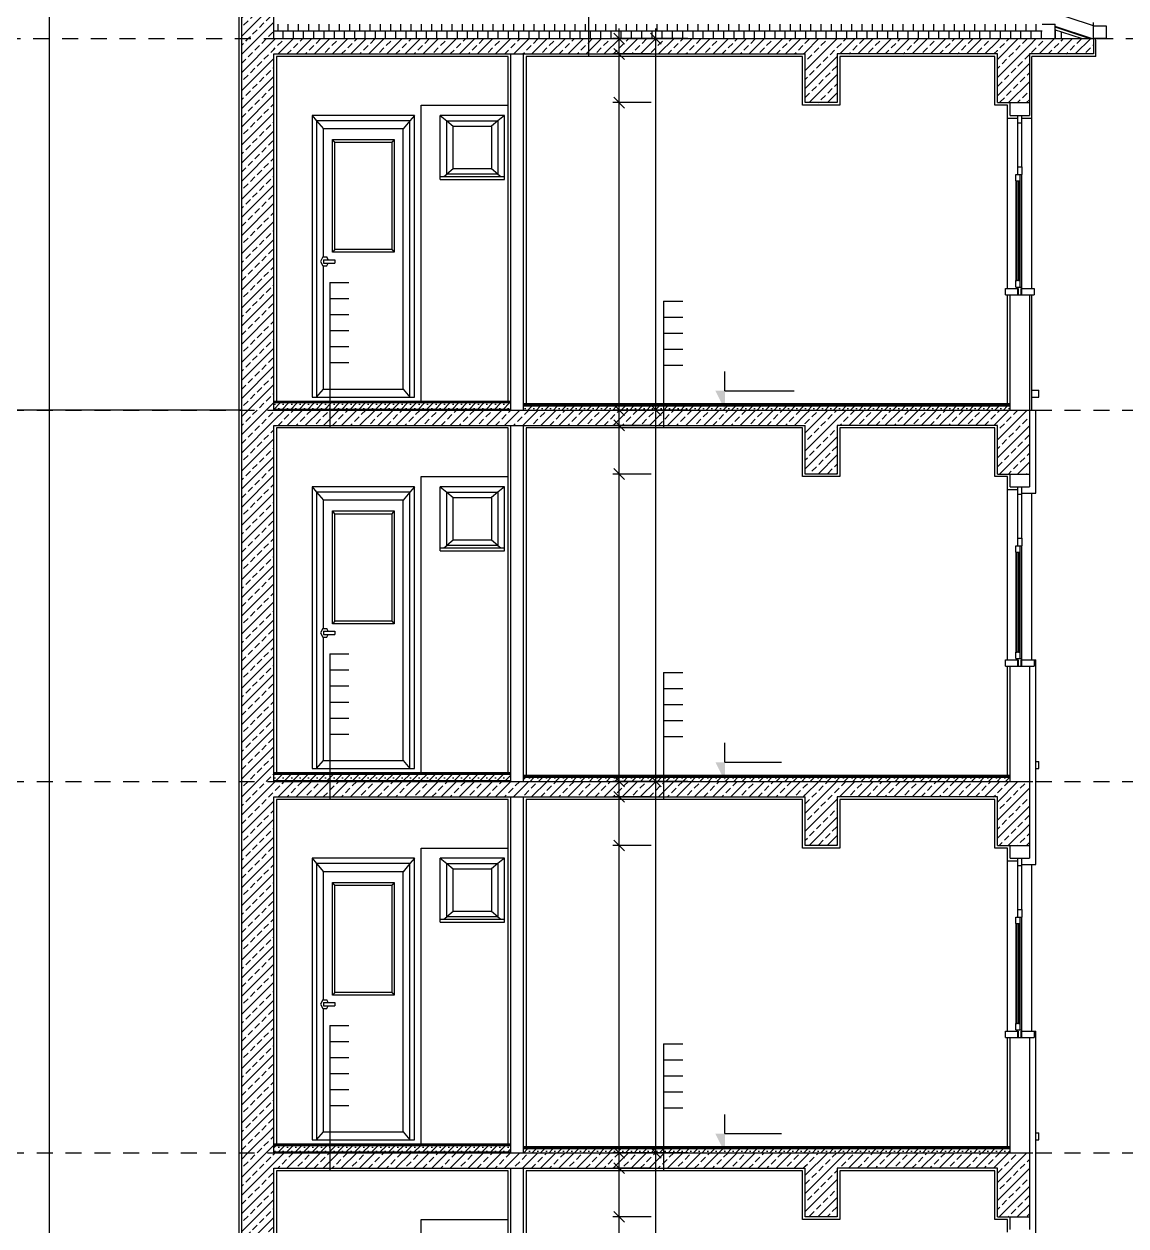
# Model space of a CAD drawing. Header units: metres. Extents: x -220 to 294, y -29 to 18.
# Drawn here: x 2.62 to 11.22, y 3.23 to 12.61 of the extents above; entities that cross this region are included whole.
import ezdxf

# ---------------------------------------------------------------- set-up
doc = ezdxf.new("R2010")
doc.units = ezdxf.units.M
doc.header["$MEASUREMENT"] = 0
doc.linetypes.add('DASHED4', pattern=[0.1875, 0.125, -0.0625])
for name, color, linetype in [('Cizgi', 7, 'Continuous'), ('Kesit_Kot', 7, 'Continuous'), ('Olculendirme', 7, 'Continuous'), ('Rota', 7, 'Continuous'), ('Standart', 7, 'Continuous'), ('Tarama', 7, 'Continuous')]:
    doc.layers.add(name, color=color, linetype=linetype)

msp = doc.modelspace()

# ---------------------------------------------------------------- hatches: boundary and pattern name
at = {"layer": 'Kesit_Kot', "linetype": 'Continuous', "lineweight": -3}
for points in [[(8.0894, 9.6), (8.0144, 9.75), (8.0894, 9.75)], [(8.0894, 6.7), (8.0144, 6.85), (8.0894, 6.85)], [(8.0894, 3.8), (8.0144, 3.95), (8.0894, 3.95)]]:
    msp.add_hatch(color=216, dxfattribs=at).paths.add_polyline_path(points)
at = {"layer": 'Tarama', "linetype": 'Continuous', "lineweight": -3}
h = msp.add_hatch(dxfattribs=at)
h.set_pattern_fill('ANSI33', color=58, scale=0.4, style=0)
h.paths.add_polyline_path([(4.567, 12.5), (4.317, 12.5), (4.317, 14.25), (4.567, 14.25)])
h = msp.add_hatch(dxfattribs=at)
h.set_pattern_fill('AR-B88', color=58, scale=0.01, style=0)
h.paths.add_polyline_path([(4.567, 12.6137), (4.567, 12.5), (10.5664, 12.5), (10.5664, 12.6137)])
h = msp.add_hatch(dxfattribs=at)
h.set_pattern_fill('ANSI33', color=58, scale=0.4, style=0)
h.paths.add_polyline_path([(4.567, 9.6), (4.317, 9.6), (4.317, 12.5), (4.567, 12.5)])
h = msp.add_hatch(dxfattribs=at)
h.set_pattern_fill('ANSI33', color=58, scale=0.4, style=0)
h.paths.add_polyline_path([(8.7158, 12.38), (4.567, 12.38), (4.567, 12.5), (8.7158, 12.5)])
h = msp.add_hatch(dxfattribs=at)
h.set_pattern_fill('ANSI33', color=58, scale=0.4, style=0)
h.paths.add_polyline_path([(8.9658, 12), (8.7158, 12), (8.7158, 12.5), (8.9658, 12.5)])
h = msp.add_hatch(dxfattribs=at)
h.set_pattern_fill('ANSI33', color=58, scale=0.4, style=0)
h.paths.add_polyline_path([(10.2158, 12.38), (8.9658, 12.38), (8.9658, 12.5), (10.2158, 12.5)])
h = msp.add_hatch(dxfattribs=at)
h.set_pattern_fill('ANSI33', color=58, scale=0.4, style=0)
h.paths.add_polyline_path([(10.4658, 12), (10.2158, 12), (10.2158, 12.5), (10.4658, 12.5)])
h = msp.add_hatch(dxfattribs=at)
h.set_pattern_fill('ANSI33', color=58, scale=0.4, style=0)
h.paths.add_polyline_path([(10.9658, 12.38), (10.4658, 12.38), (10.4658, 12.5), (10.9658, 12.5)])
h = msp.add_hatch(dxfattribs=at)
h.set_pattern_fill('NET', color=163, style=0)
h.paths.add_polyline_path([(6.417, 9.66), (4.567, 9.66), (4.567, 9.67), (6.417, 9.67)])
h = msp.add_hatch(dxfattribs=at)
h.set_pattern_fill('ANSI33', color=58, scale=0.4, style=0)
h.paths.add_polyline_path([(4.567, 6.7), (4.317, 6.7), (4.317, 9.6), (4.567, 9.6)])
h = msp.add_hatch(dxfattribs=at)
h.set_pattern_fill('DOTS', color=58, scale=0.8, style=0)
h.paths.add_polyline_path([(6.417, 9.655), (4.567, 9.655), (4.567, 9.66), (6.417, 9.66)])
h = msp.add_hatch(dxfattribs=at)
h.set_pattern_fill('SACNCR', color=58, scale=0.5, style=0)
h.paths.add_polyline_path([(6.417, 9.605), (4.567, 9.605), (4.567, 9.655), (6.417, 9.655)])
h = msp.add_hatch(dxfattribs=at)
h.set_pattern_fill('DOTS', color=38, scale=0.8, style=0)
h.paths.add_polyline_path([(6.417, 9.6), (4.567, 9.6), (4.567, 9.605), (6.417, 9.605)])
h = msp.add_hatch(dxfattribs=at)
h.set_pattern_fill('ANSI33', color=58, scale=0.4, style=0)
h.paths.add_polyline_path([(8.7158, 9.48), (4.567, 9.48), (4.567, 9.6), (8.7158, 9.6)])
h = msp.add_hatch(dxfattribs=at)
h.set_pattern_fill('ANSI31', color=58, scale=0.5, style=0)
h.paths.add_polyline_path([(10.3158, 9.64), (6.517, 9.64), (6.517, 9.65), (10.3158, 9.65)])
h = msp.add_hatch(dxfattribs=at)
h.set_pattern_fill('TRIANG', color=58, scale=0.2, style=0)
h.paths.add_polyline_path([(10.3158, 9.63), (6.517, 9.63), (6.517, 9.64), (10.3158, 9.64)])
h = msp.add_hatch(dxfattribs=at)
h.set_pattern_fill('SACNCR', color=58, scale=0.5, style=0)
h.paths.add_polyline_path([(10.3158, 9.6), (6.517, 9.6), (6.517, 9.63), (10.3158, 9.63)])
h = msp.add_hatch(dxfattribs=at)
h.set_pattern_fill('ANSI33', color=58, scale=0.4, style=0)
h.paths.add_polyline_path([(8.9658, 9.1), (8.7158, 9.1), (8.7158, 9.6), (8.9658, 9.6)])
h = msp.add_hatch(dxfattribs=at)
h.set_pattern_fill('ANSI33', color=58, scale=0.4, style=0)
h.paths.add_polyline_path([(10.2158, 9.48), (8.9658, 9.48), (8.9658, 9.6), (10.2158, 9.6)])
h = msp.add_hatch(dxfattribs=at)
h.set_pattern_fill('ANSI33', color=58, scale=0.4, style=0)
h.paths.add_polyline_path([(10.4658, 9.1), (10.2158, 9.1), (10.2158, 9.6), (10.4658, 9.6)])
h = msp.add_hatch(dxfattribs=at)
h.set_pattern_fill('NET', color=163, style=0)
h.paths.add_polyline_path([(6.417, 6.76), (4.567, 6.76), (4.567, 6.77), (6.417, 6.77)])
h = msp.add_hatch(dxfattribs=at)
h.set_pattern_fill('DOTS', color=58, scale=0.8, style=0)
h.paths.add_polyline_path([(6.417, 6.755), (4.567, 6.755), (4.567, 6.76), (6.417, 6.76)])
h = msp.add_hatch(dxfattribs=at)
h.set_pattern_fill('ANSI33', color=58, scale=0.4, style=0)
h.paths.add_polyline_path([(4.567, 3.8), (4.317, 3.8), (4.317, 6.7), (4.567, 6.7)])
h = msp.add_hatch(dxfattribs=at)
h.set_pattern_fill('SACNCR', color=58, scale=0.5, style=0)
h.paths.add_polyline_path([(6.417, 6.705), (4.567, 6.705), (4.567, 6.755), (6.417, 6.755)])
h = msp.add_hatch(dxfattribs=at)
h.set_pattern_fill('DOTS', color=38, scale=0.8, style=0)
h.paths.add_polyline_path([(6.417, 6.7), (4.567, 6.7), (4.567, 6.705), (6.417, 6.705)])
h = msp.add_hatch(dxfattribs=at)
h.set_pattern_fill('ANSI33', color=58, scale=0.4, style=0)
h.paths.add_polyline_path([(8.7158, 6.58), (4.567, 6.58), (4.567, 6.7), (8.7158, 6.7)])
h = msp.add_hatch(dxfattribs=at)
h.set_pattern_fill('ANSI31', color=58, scale=0.5, style=0)
h.paths.add_polyline_path([(10.3158, 6.74), (6.517, 6.74), (6.517, 6.75), (10.3158, 6.75)])
h = msp.add_hatch(dxfattribs=at)
h.set_pattern_fill('TRIANG', color=58, scale=0.2, style=0)
h.paths.add_polyline_path([(10.3158, 6.73), (6.517, 6.73), (6.517, 6.74), (10.3158, 6.74)])
h = msp.add_hatch(dxfattribs=at)
h.set_pattern_fill('SACNCR', color=58, scale=0.5, style=0)
h.paths.add_polyline_path([(10.3158, 6.7), (6.517, 6.7), (6.517, 6.73), (10.3158, 6.73)])
h = msp.add_hatch(dxfattribs=at)
h.set_pattern_fill('ANSI33', color=58, scale=0.4, style=0)
h.paths.add_polyline_path([(8.9658, 6.2), (8.7158, 6.2), (8.7158, 6.7), (8.9658, 6.7)])
h = msp.add_hatch(dxfattribs=at)
h.set_pattern_fill('ANSI33', color=58, scale=0.4, style=0)
h.paths.add_polyline_path([(10.2158, 6.58), (8.9658, 6.58), (8.9658, 6.7), (10.2158, 6.7)])
h = msp.add_hatch(dxfattribs=at)
h.set_pattern_fill('ANSI33', color=58, scale=0.4, style=0)
h.paths.add_polyline_path([(10.4658, 6.2), (10.2158, 6.2), (10.2158, 6.7), (10.4658, 6.7)])
h = msp.add_hatch(dxfattribs=at)
h.set_pattern_fill('NET', color=163, style=0)
h.paths.add_polyline_path([(6.417, 3.86), (4.567, 3.86), (4.567, 3.87), (6.417, 3.87)])
h = msp.add_hatch(dxfattribs=at)
h.set_pattern_fill('DOTS', color=58, scale=0.8, style=0)
h.paths.add_polyline_path([(6.417, 3.855), (4.567, 3.855), (4.567, 3.86), (6.417, 3.86)])
h = msp.add_hatch(dxfattribs=at)
h.set_pattern_fill('SACNCR', color=58, scale=0.5, style=0)
h.paths.add_polyline_path([(6.417, 3.805), (4.567, 3.805), (4.567, 3.855), (6.417, 3.855)])
h = msp.add_hatch(dxfattribs=at)
h.set_pattern_fill('ANSI31', color=58, scale=0.5, style=0)
h.paths.add_polyline_path([(10.3158, 3.84), (6.517, 3.84), (6.517, 3.85), (10.3158, 3.85)])
h = msp.add_hatch(dxfattribs=at)
h.set_pattern_fill('ANSI33', color=58, scale=0.4, style=0)
h.paths.add_polyline_path([(4.567, 0.9), (4.317, 0.9), (4.317, 3.8), (4.567, 3.8)])
h = msp.add_hatch(dxfattribs=at)
h.set_pattern_fill('DOTS', color=38, scale=0.8, style=0)
h.paths.add_polyline_path([(6.417, 3.8), (4.567, 3.8), (4.567, 3.805), (6.417, 3.805)])
h = msp.add_hatch(dxfattribs=at)
h.set_pattern_fill('ANSI33', color=58, scale=0.4, style=0)
h.paths.add_polyline_path([(8.7158, 3.68), (4.567, 3.68), (4.567, 3.8), (8.7158, 3.8)])
h = msp.add_hatch(dxfattribs=at)
h.set_pattern_fill('TRIANG', color=58, scale=0.2, style=0)
h.paths.add_polyline_path([(10.3158, 3.83), (6.517, 3.83), (6.517, 3.84), (10.3158, 3.84)])
h = msp.add_hatch(dxfattribs=at)
h.set_pattern_fill('SACNCR', color=58, scale=0.5, style=0)
h.paths.add_polyline_path([(10.3158, 3.8), (6.517, 3.8), (6.517, 3.83), (10.3158, 3.83)])
h = msp.add_hatch(dxfattribs=at)
h.set_pattern_fill('ANSI33', color=58, scale=0.4, style=0)
h.paths.add_polyline_path([(8.9658, 3.3), (8.7158, 3.3), (8.7158, 3.8), (8.9658, 3.8)])
h = msp.add_hatch(dxfattribs=at)
h.set_pattern_fill('ANSI33', color=58, scale=0.4, style=0)
h.paths.add_polyline_path([(10.2158, 3.68), (8.9658, 3.68), (8.9658, 3.8), (10.2158, 3.8)])
h = msp.add_hatch(dxfattribs=at)
h.set_pattern_fill('ANSI33', color=58, scale=0.4, style=0)
h.paths.add_polyline_path([(10.4658, 3.3), (10.2158, 3.3), (10.2158, 3.8), (10.4658, 3.8)])

# ---------------------------------------------------------------- linework, layer by layer
at = {"layer": 'Cizgi', "color": 7, "linetype": 'Continuous', "lineweight": -3}
for points in [[(4.317, -5.7788), (4.317, 14.1)], [(4.567, 12.5), (4.567, 13.2552)], [(4.567, 12.5), (4.617, 12.5)], [(4.617, 12.5), (4.6664, 12.5)], [(4.6664, 12.5), (10.6664, 12.5)], [(10.5664, 12.5), (10.6664, 12.5)], [(10.6664, 12.5), (10.7164, 12.5)], [(10.7164, 12.5), (10.8769, 12.5)], [(10.8769, 12.5), (10.9335, 12.5)], [(10.9335, 12.5), (10.9497, 12.5)], [(10.9497, 12.5), (10.9658, 12.5)], [(10.9658, 12.5), (10.9658, 12.38)], [(4.567, 12.38), (6.417, 12.38)], [(4.567, 9.67), (4.567, 12.38)], [(6.417, 12.38), (6.517, 12.38)], [(6.517, 12.38), (8.7158, 12.38)], [(8.7158, 12), (8.7158, 12.38)], [(10.2158, 12.38), (8.9658, 12.38)], [(8.9658, 12.38), (8.9658, 12)], [(10.2158, 12), (10.2158, 12.38)], [(10.4658, 12.38), (10.4658, 12)], [(10.9658, 12.38), (10.4658, 12.38)], [(8.9658, 12), (8.7158, 12)], [(10.2158, 12), (10.3158, 12)], [(10.3158, 12), (10.4658, 12)], [(4.567, 9.6), (4.567, 9.67)], [(4.317, 9.6), (2.117, 9.6)], [(4.567, 9.6), (6.417, 9.6)], [(6.417, 9.6), (6.517, 9.6)], [(6.517, 9.6), (10.3158, 9.6)], [(10.3158, 9.6), (10.4658, 9.6)], [(10.4658, 9.6), (10.4658, 9.1)], [(4.567, 9.48), (6.417, 9.48)], [(4.567, 6.77), (4.567, 9.48)], [(6.417, 9.48), (6.517, 9.48)], [(6.517, 9.48), (8.7158, 9.48)], [(8.7158, 9.1), (8.7158, 9.48)], [(10.2158, 9.48), (8.9658, 9.48)], [(8.9658, 9.48), (8.9658, 9.1)], [(10.2158, 9.1), (10.2158, 9.48)], [(8.9658, 9.1), (8.7158, 9.1)], [(10.2158, 9.1), (10.3158, 9.1)], [(10.3158, 9.1), (10.4658, 9.1)], [(4.567, 6.7), (4.567, 6.77)], [(4.567, 6.7), (6.417, 6.7)], [(6.417, 6.7), (6.517, 6.7)], [(6.517, 6.7), (10.3158, 6.7)], [(10.3158, 6.7), (10.4658, 6.7)], [(10.4658, 6.7), (10.4658, 6.2)], [(4.567, 6.58), (6.417, 6.58)], [(4.567, 3.87), (4.567, 6.58)], [(6.417, 6.58), (6.517, 6.58)], [(6.517, 6.58), (8.7158, 6.58)], [(8.7158, 6.2), (8.7158, 6.58)], [(10.2158, 6.58), (8.9658, 6.58)], [(8.9658, 6.58), (8.9658, 6.2)], [(10.2158, 6.2), (10.2158, 6.58)], [(8.9658, 6.2), (8.7158, 6.2)], [(10.2158, 6.2), (10.3158, 6.2)], [(10.3158, 6.2), (10.4658, 6.2)], [(4.567, 3.8), (4.567, 3.87)], [(4.567, 3.8), (6.417, 3.8)], [(6.417, 3.8), (6.517, 3.8)], [(6.517, 3.8), (10.3158, 3.8)], [(10.3158, 3.8), (10.4658, 3.8)], [(10.4658, 3.8), (10.4658, 3.3)], [(4.567, 0.97), (4.567, 3.68)], [(4.567, 3.68), (6.417, 3.68)], [(6.417, 3.68), (6.517, 3.68)], [(6.517, 3.68), (8.7158, 3.68)], [(8.7158, 3.3), (8.7158, 3.68)], [(8.9658, 3.68), (8.9658, 3.3)], [(10.2158, 3.68), (8.9658, 3.68)], [(10.2158, 3.3), (10.2158, 3.68)], [(8.9658, 3.3), (8.7158, 3.3)], [(10.2158, 3.3), (10.3158, 3.3)], [(10.3158, 3.3), (10.4658, 3.3)]]:
    msp.add_lwpolyline(points, dxfattribs=at)
at = {"layer": 'Cizgi', "color": 17, "linetype": 'Continuous', "lineweight": -3}
for points in [[(10.9658, 12.6), (9.0368, 13.2366)], [(10.5664, 12.6137), (10.5892, 12.6137)], [(10.5892, 12.6137), (10.6058, 12.6137)], [(10.6058, 12.6137), (10.6664, 12.6137)], [(10.6664, 12.5937), (10.6664, 12.6137)], [(10.6664, 12.5882), (10.6664, 12.5937)], [(10.6664, 12.5698), (10.6664, 12.5882)], [(10.9658, 12.6093), (10.9658, 12.625)], [(10.9658, 12.6), (10.9658, 12.6093)], [(10.6664, 12.5698), (10.6664, 12.5)]]:
    msp.add_lwpolyline(points, dxfattribs=at)
at = {"layer": 'Cizgi', "color": 241, "linetype": 'Continuous', "lineweight": -3}
for points in [[(4.297, 12.6), (4.297, 12.8998)], [(4.297, 9.6), (4.297, 12.6)], [(10.9658, 12.5), (10.9858, 12.5)], [(10.9858, 12.36), (10.9858, 12.5)], [(6.397, 12.36), (4.587, 12.36)], [(4.587, 12.36), (4.587, 9.67)], [(6.397, 9.67), (6.397, 12.36)], [(8.6958, 12.36), (6.537, 12.36)], [(6.537, 12.36), (6.537, 9.65)], [(8.6958, 11.98), (8.6958, 12.36)], [(10.1958, 12.36), (8.9858, 12.36)], [(8.9858, 12.36), (8.9858, 11.98)], [(10.1958, 11.98), (10.1958, 12.36)], [(10.9858, 12.36), (10.4858, 12.36)], [(10.4858, 11.88), (10.4858, 12.36)], [(8.9858, 11.98), (8.6958, 11.98)], [(10.2958, 11.98), (10.1958, 11.98)], [(10.2958, 11.88), (10.2958, 11.98)], [(10.2958, 11.88), (10.3758, 11.88)], [(10.4058, 11.88), (10.4858, 11.88)], [(10.2958, 9.65), (10.2958, 10.5)], [(10.4858, 9.755), (10.4858, 10.5)], [(10.4858, 9.7), (10.4858, 9.755)], [(10.4858, 9.6), (10.4858, 9.7)], [(4.297, 6.7), (4.297, 9.6)], [(10.4858, 9.6), (10.5158, 9.6)], [(10.5158, 8.95), (10.5158, 9.6)], [(6.397, 9.46), (4.587, 9.46)], [(4.587, 9.46), (4.587, 6.77)], [(6.397, 6.77), (6.397, 9.46)], [(8.6958, 9.46), (6.537, 9.46)], [(6.537, 9.46), (6.537, 6.75)], [(8.6958, 9.08), (8.6958, 9.46)], [(10.1958, 9.46), (8.9858, 9.46)], [(8.9858, 9.46), (8.9858, 9.08)], [(10.1958, 9.08), (10.1958, 9.46)], [(8.9858, 9.08), (8.6958, 9.08)], [(10.2958, 9.08), (10.1958, 9.08)], [(10.2958, 8.98), (10.2958, 9.08)], [(10.2958, 8.98), (10.3758, 8.98)], [(10.4058, 8.95), (10.5158, 8.95)], [(10.5033, 7.65), (10.5158, 7.65)], [(10.5158, 6.855), (10.5158, 7.65)], [(10.2958, 6.75), (10.2958, 7.6)], [(10.5158, 6.8), (10.5158, 6.855)], [(10.5158, 6.05), (10.5158, 6.8)], [(4.297, 3.8), (4.297, 6.7)], [(6.397, 6.56), (4.587, 6.56)], [(4.587, 6.56), (4.587, 3.87)], [(6.397, 3.87), (6.397, 6.56)], [(8.6958, 6.56), (6.537, 6.56)], [(6.537, 6.56), (6.537, 3.85)], [(8.6958, 6.18), (8.6958, 6.56)], [(10.1958, 6.56), (8.9858, 6.56)], [(8.9858, 6.56), (8.9858, 6.18)], [(10.1958, 6.18), (10.1958, 6.56)], [(8.9858, 6.18), (8.6958, 6.18)], [(10.2958, 6.18), (10.1958, 6.18)], [(10.2958, 6.08), (10.2958, 6.18)], [(10.2958, 6.08), (10.3758, 6.08)], [(10.4058, 6.05), (10.5158, 6.05)], [(10.2958, 3.85), (10.2958, 4.7)], [(10.5033, 4.75), (10.5158, 4.75)], [(10.5158, 3.955), (10.5158, 4.75)], [(10.5158, 3.9), (10.5158, 3.955)], [(10.5158, 3.15), (10.5158, 3.9)], [(4.297, 0.9), (4.297, 3.8)], [(6.397, 3.66), (4.587, 3.66)], [(4.587, 3.66), (4.587, 0.97)], [(6.397, 0.97), (6.397, 3.66)], [(8.6958, 3.66), (6.537, 3.66)], [(6.537, 3.66), (6.537, 0.95)], [(8.6958, 3.28), (8.6958, 3.66)], [(10.1958, 3.66), (8.9858, 3.66)], [(8.9858, 3.66), (8.9858, 3.28)], [(10.1958, 3.28), (10.1958, 3.66)], [(8.9858, 3.28), (8.6958, 3.28)], [(10.2958, 3.28), (10.1958, 3.28)], [(10.2958, 3.18), (10.2958, 3.28)]]:
    msp.add_lwpolyline(points, dxfattribs=at)
at = {"layer": 'Cizgi', "color": 98, "linetype": 'Continuous', "lineweight": -3}
for points in [[(10.9497, 12.5), (10.6664, 12.5935)], [(10.9335, 12.5), (10.6664, 12.5881)], [(10.9658, 12.5), (10.9658, 12.6)], [(10.6664, 12.5), (10.6664, 12.5695)], [(10.6664, 12.5695), (10.7164, 12.553)], [(10.7164, 12.5), (10.7164, 12.553)], [(10.7164, 12.553), (10.8769, 12.5)], [(4.8658, 11.9), (4.8658, 9.7)], [(5.6658, 11.9), (4.8658, 11.9)], [(4.8658, 11.9), (4.9013, 11.8581)], [(4.9013, 11.8581), (4.9013, 9.7)], [(4.9013, 11.8581), (4.9547, 11.7952)], [(5.6302, 11.8581), (4.9013, 11.8581)], [(5.6302, 11.8581), (5.5769, 11.7952)], [(5.6658, 11.9), (5.6302, 11.8581)], [(5.6302, 9.7), (5.6302, 11.8581)], [(5.6658, 9.7), (5.6658, 11.9)], [(5.867, 11.9), (5.917, 11.8583)], [(5.867, 11.4232), (5.867, 11.9)], [(6.367, 11.9), (5.867, 11.9)], [(5.917, 11.8583), (6.317, 11.8583)], [(5.917, 11.4417), (5.917, 11.8583)], [(5.917, 11.8583), (5.967, 11.8167)], [(6.317, 11.8583), (6.267, 11.8167)], [(6.367, 11.9), (6.317, 11.8583)], [(6.317, 11.8583), (6.317, 11.4417)], [(6.367, 11.4232), (6.367, 11.9)], [(10.3758, 11.5), (10.3758, 11.84)], [(10.4058, 11.5), (10.4058, 11.84)], [(4.9547, 10.7947), (4.9547, 11.7952)], [(5.5769, 11.7952), (4.9547, 11.7952)], [(5.5769, 9.7629), (5.5769, 11.7952)], [(5.967, 11.8167), (6.267, 11.8167)], [(5.967, 11.4833), (5.967, 11.8167)], [(6.267, 11.8167), (6.267, 11.4833)], [(5.0436, 11.6905), (5.0258, 11.7114)], [(5.0258, 10.8314), (5.0258, 11.7114)], [(5.0258, 11.7114), (5.5058, 11.7114)], [(5.0436, 11.6905), (5.488, 11.6905)], [(5.0436, 10.8524), (5.0436, 11.6905)], [(5.5058, 11.7114), (5.488, 11.6905)], [(5.488, 11.6905), (5.488, 10.8524)], [(5.5058, 11.7114), (5.5058, 10.8314)], [(5.967, 11.4833), (5.917, 11.4417)], [(6.267, 11.4833), (5.967, 11.4833)], [(6.317, 11.4417), (6.267, 11.4833)], [(5.867, 11.4), (5.867, 11.4232)], [(5.867, 11.4232), (5.8949, 11.4232)], [(5.867, 11.4), (6.367, 11.4)], [(5.8949, 11.4232), (5.917, 11.4417)], [(5.8949, 11.4232), (6.3391, 11.4232)], [(6.317, 11.4417), (5.917, 11.4417)], [(6.317, 11.4417), (6.3391, 11.4232)], [(6.3391, 11.4232), (6.367, 11.4232)], [(6.367, 11.4), (6.367, 11.4232)], [(10.3608, 11.39), (10.3608, 10.61)], [(10.3908, 11.39), (10.3908, 10.61)], [(10.4058, 10.56), (10.4058, 11.44)], [(4.9491, 10.7947), (4.9324, 10.7607)], [(4.9491, 10.7947), (4.9547, 10.7947)], [(4.9547, 10.7947), (4.9825, 10.7947)], [(4.9927, 10.7738), (4.9825, 10.7947)], [(5.0436, 10.8524), (5.0258, 10.8314)], [(5.5058, 10.8314), (5.0258, 10.8314)], [(5.488, 10.8524), (5.0436, 10.8524)], [(5.488, 10.8524), (5.5058, 10.8314)], [(4.9324, 10.7607), (4.9491, 10.7267)], [(4.9491, 10.7267), (4.9547, 10.7267)], [(4.9547, 10.7738), (4.9547, 10.7476)], [(4.9547, 10.7738), (4.9927, 10.7738)], [(4.9547, 10.7476), (4.9927, 10.7476)], [(4.9547, 9.7629), (4.9547, 10.7267)], [(4.9547, 10.7267), (4.9825, 10.7267)], [(4.9825, 10.7267), (4.9927, 10.7476)], [(4.9927, 10.7738), (5.0436, 10.7738)], [(4.9927, 10.7476), (5.0436, 10.7476)], [(5.0436, 10.7738), (5.0436, 10.7476)], [(4.9013, 9.7), (4.9547, 9.7629)], [(4.9547, 9.7629), (5.5769, 9.7629)], [(5.5769, 9.7629), (5.6302, 9.7)], [(4.8658, 9.7), (4.9013, 9.7)], [(4.9013, 9.7), (5.6302, 9.7)], [(5.6302, 9.7), (5.6658, 9.7)], [(10.4858, 9.755), (10.5408, 9.755)], [(10.4858, 9.7), (10.5408, 9.7)], [(10.5408, 9.7), (10.5408, 9.755)], [(4.8658, 9), (4.8658, 6.8)], [(5.6658, 9), (4.8658, 9)], [(4.8658, 9), (4.9013, 8.9581)], [(4.9013, 8.9581), (4.9013, 6.8)], [(4.9013, 8.9581), (4.9547, 8.8952)], [(5.6302, 8.9581), (4.9013, 8.9581)], [(5.6302, 8.9581), (5.5769, 8.8952)], [(5.6658, 9), (5.6302, 8.9581)], [(5.6302, 6.8), (5.6302, 8.9581)], [(5.6658, 6.8), (5.6658, 9)], [(5.867, 9), (5.917, 8.9583)], [(5.867, 8.5232), (5.867, 9)], [(6.367, 9), (5.867, 9)], [(5.917, 8.9583), (6.317, 8.9583)], [(5.917, 8.5417), (5.917, 8.9583)], [(5.917, 8.9583), (5.967, 8.9167)], [(5.967, 8.9167), (6.267, 8.9167)], [(5.967, 8.5833), (5.967, 8.9167)], [(6.317, 8.9583), (6.267, 8.9167)], [(6.267, 8.9167), (6.267, 8.5833)], [(6.367, 9), (6.317, 8.9583)], [(6.317, 8.9583), (6.317, 8.5417)], [(6.367, 8.5232), (6.367, 9)], [(10.3758, 8.6), (10.3758, 8.94)], [(10.4058, 8.6), (10.4058, 8.94)], [(4.9547, 7.8947), (4.9547, 8.8952)], [(5.5769, 8.8952), (4.9547, 8.8952)], [(5.5769, 6.8629), (5.5769, 8.8952)], [(5.0436, 8.7905), (5.0258, 8.8114)], [(5.0258, 7.9314), (5.0258, 8.8114)], [(5.0258, 8.8114), (5.5058, 8.8114)], [(5.0436, 8.7905), (5.488, 8.7905)], [(5.0436, 7.9524), (5.0436, 8.7905)], [(5.5058, 8.8114), (5.488, 8.7905)], [(5.488, 8.7905), (5.488, 7.9524)], [(5.5058, 8.8114), (5.5058, 7.9314)], [(5.8949, 8.5232), (5.917, 8.5417)], [(5.967, 8.5833), (5.917, 8.5417)], [(6.317, 8.5417), (5.917, 8.5417)], [(6.267, 8.5833), (5.967, 8.5833)], [(6.317, 8.5417), (6.267, 8.5833)], [(6.317, 8.5417), (6.3391, 8.5232)], [(5.867, 8.5), (5.867, 8.5232)], [(5.867, 8.5232), (5.8949, 8.5232)], [(5.867, 8.5), (6.367, 8.5)], [(5.8949, 8.5232), (6.3391, 8.5232)], [(6.3391, 8.5232), (6.367, 8.5232)], [(6.367, 8.5), (6.367, 8.5232)], [(10.3608, 8.49), (10.3608, 7.71)], [(10.3908, 8.49), (10.3908, 7.71)], [(10.4058, 7.66), (10.4058, 8.54)], [(4.9491, 7.8947), (4.9324, 7.8607)], [(4.9491, 7.8947), (4.9547, 7.8947)], [(4.9547, 7.8947), (4.9825, 7.8947)], [(4.9927, 7.8738), (4.9825, 7.8947)], [(5.0436, 7.9524), (5.0258, 7.9314)], [(5.5058, 7.9314), (5.0258, 7.9314)], [(5.488, 7.9524), (5.0436, 7.9524)], [(5.488, 7.9524), (5.5058, 7.9314)], [(4.9324, 7.8607), (4.9491, 7.8267)], [(4.9491, 7.8267), (4.9547, 7.8267)], [(4.9547, 7.8738), (4.9547, 7.8476)], [(4.9547, 7.8738), (4.9927, 7.8738)], [(4.9547, 7.8476), (4.9927, 7.8476)], [(4.9547, 6.8629), (4.9547, 7.8267)], [(4.9547, 7.8267), (4.9825, 7.8267)], [(4.9825, 7.8267), (4.9927, 7.8476)], [(4.9927, 7.8738), (5.0436, 7.8738)], [(4.9927, 7.8476), (5.0436, 7.8476)], [(5.0436, 7.8738), (5.0436, 7.8476)], [(4.9013, 6.8), (4.9547, 6.8629)], [(4.9547, 6.8629), (5.5769, 6.8629)], [(5.5769, 6.8629), (5.6302, 6.8)], [(10.5158, 6.855), (10.5408, 6.855)], [(10.5408, 6.8), (10.5408, 6.855)], [(4.8658, 6.8), (4.9013, 6.8)], [(4.9013, 6.8), (5.6302, 6.8)], [(5.6302, 6.8), (5.6658, 6.8)], [(10.5158, 6.8), (10.5408, 6.8)], [(4.8658, 6.1), (4.8658, 3.9)], [(5.6658, 6.1), (4.8658, 6.1)], [(4.8658, 6.1), (4.9013, 6.0581)], [(4.9013, 6.0581), (4.9013, 3.9)], [(4.9013, 6.0581), (4.9547, 5.9952)], [(5.6302, 6.0581), (4.9013, 6.0581)], [(5.6302, 6.0581), (5.5769, 5.9952)], [(5.6658, 6.1), (5.6302, 6.0581)], [(5.6302, 3.9), (5.6302, 6.0581)], [(5.6658, 3.9), (5.6658, 6.1)], [(5.867, 6.1), (5.917, 6.0583)], [(5.867, 5.6232), (5.867, 6.1)], [(6.367, 6.1), (5.867, 6.1)], [(5.917, 6.0583), (6.317, 6.0583)], [(5.917, 5.6417), (5.917, 6.0583)], [(5.917, 6.0583), (5.967, 6.0167)], [(5.967, 6.0167), (6.267, 6.0167)], [(5.967, 5.6833), (5.967, 6.0167)], [(6.317, 6.0583), (6.267, 6.0167)], [(6.267, 6.0167), (6.267, 5.6833)], [(6.367, 6.1), (6.317, 6.0583)], [(6.317, 6.0583), (6.317, 5.6417)], [(6.367, 5.6232), (6.367, 6.1)], [(10.3758, 5.7), (10.3758, 6.04)], [(10.4058, 5.7), (10.4058, 6.04)], [(4.9547, 4.9947), (4.9547, 5.9952)], [(5.5769, 5.9952), (4.9547, 5.9952)], [(5.5769, 3.9629), (5.5769, 5.9952)], [(5.0436, 5.8905), (5.0258, 5.9114)], [(5.0258, 5.0314), (5.0258, 5.9114)], [(5.0258, 5.9114), (5.5058, 5.9114)], [(5.0436, 5.8905), (5.488, 5.8905)], [(5.0436, 5.0524), (5.0436, 5.8905)], [(5.5058, 5.9114), (5.488, 5.8905)], [(5.488, 5.8905), (5.488, 5.0524)], [(5.5058, 5.9114), (5.5058, 5.0314)], [(5.8949, 5.6232), (5.917, 5.6417)], [(5.967, 5.6833), (5.917, 5.6417)], [(6.317, 5.6417), (5.917, 5.6417)], [(6.267, 5.6833), (5.967, 5.6833)], [(6.317, 5.6417), (6.267, 5.6833)], [(6.317, 5.6417), (6.3391, 5.6232)], [(10.4058, 4.76), (10.4058, 5.64)], [(5.867, 5.6), (5.867, 5.6232)], [(5.867, 5.6232), (5.8949, 5.6232)], [(5.867, 5.6), (6.367, 5.6)], [(5.8949, 5.6232), (6.3391, 5.6232)], [(6.3391, 5.6232), (6.367, 5.6232)], [(6.367, 5.6), (6.367, 5.6232)], [(10.3608, 5.59), (10.3608, 4.81)], [(10.3908, 5.59), (10.3908, 4.81)], [(4.9491, 4.9947), (4.9324, 4.9607)], [(4.9491, 4.9947), (4.9547, 4.9947)], [(4.9547, 4.9947), (4.9825, 4.9947)], [(4.9927, 4.9738), (4.9825, 4.9947)], [(5.0436, 5.0524), (5.0258, 5.0314)], [(5.5058, 5.0314), (5.0258, 5.0314)], [(5.488, 5.0524), (5.0436, 5.0524)], [(5.488, 5.0524), (5.5058, 5.0314)], [(4.9324, 4.9607), (4.9491, 4.9267)], [(4.9491, 4.9267), (4.9547, 4.9267)], [(4.9547, 4.9738), (4.9547, 4.9476)], [(4.9547, 4.9738), (4.9927, 4.9738)], [(4.9547, 4.9476), (4.9927, 4.9476)], [(4.9547, 3.9629), (4.9547, 4.9267)], [(4.9547, 4.9267), (4.9825, 4.9267)], [(4.9825, 4.9267), (4.9927, 4.9476)], [(4.9927, 4.9738), (5.0436, 4.9738)], [(4.9927, 4.9476), (5.0436, 4.9476)], [(5.0436, 4.9738), (5.0436, 4.9476)], [(4.9013, 3.9), (4.9547, 3.9629)], [(4.9547, 3.9629), (5.5769, 3.9629)], [(5.5769, 3.9629), (5.6302, 3.9)], [(10.5158, 3.955), (10.5408, 3.955)], [(10.5408, 3.9), (10.5408, 3.955)], [(4.8658, 3.9), (4.9013, 3.9)], [(4.9013, 3.9), (5.6302, 3.9)], [(5.6302, 3.9), (5.6658, 3.9)], [(10.5158, 3.9), (10.5408, 3.9)]]:
    msp.add_lwpolyline(points, dxfattribs=at)
at = {"layer": 'Cizgi', "color": 73, "linetype": 'DASHED4', "lineweight": -3}
for points in [[(-7.2113, 12.5), (10.9941, 12.5)], [(10.9941, 12.5), (16.4694, 12.5)], [(-6.733, 9.6), (10.5158, 9.6)], [(10.5158, 9.6), (16.4694, 9.6)], [(-6.733, 6.7), (10.5158, 6.7)], [(10.5158, 6.7), (16.4694, 6.7)], [(-6.733, 3.8), (10.5158, 3.8)], [(10.5158, 3.8), (16.4694, 3.8)]]:
    msp.add_lwpolyline(points, dxfattribs=at)
at = {"layer": 'Cizgi', "color": 166, "linetype": 'Continuous', "lineweight": -3}
for points in [[(6.417, 9.67), (6.417, 12.38)], [(6.517, 9.65), (6.517, 12.38)], [(10.3158, 11.9), (10.3158, 12)], [(10.4658, 12), (10.4658, 11.9)], [(10.3158, 11.9), (10.3758, 11.9)], [(10.3758, 11.9), (10.4058, 11.9)], [(10.4058, 11.9), (10.4658, 11.9)], [(10.3158, 9.65), (10.3158, 10.5)], [(10.3158, 10.5), (10.3758, 10.5)], [(10.3758, 10.5), (10.3795, 10.5)], [(10.3795, 10.5), (10.402, 10.5)], [(10.402, 10.5), (10.4058, 10.5)], [(10.4058, 10.5), (10.4658, 10.5)], [(10.4658, 10.5), (10.4658, 9.6)], [(6.417, 9.6), (6.417, 9.67)], [(6.517, 9.6), (6.517, 9.65)], [(10.3158, 9.6), (10.3158, 9.65)], [(6.417, 6.77), (6.417, 9.48)], [(6.517, 6.75), (6.517, 9.48)], [(10.3158, 9), (10.3158, 9.1)], [(10.4658, 9.1), (10.4658, 9)], [(10.3158, 9), (10.3758, 9)], [(10.3758, 9), (10.4058, 9)], [(10.4058, 9), (10.4658, 9)], [(10.3158, 6.75), (10.3158, 7.6)], [(10.3158, 7.6), (10.3758, 7.6)], [(10.3758, 7.6), (10.3795, 7.6)], [(10.3795, 7.6), (10.402, 7.6)], [(10.402, 7.6), (10.4058, 7.6)], [(10.4058, 7.6), (10.4658, 7.6)], [(10.4658, 7.6), (10.4658, 6.7)], [(6.417, 6.7), (6.417, 6.77)], [(6.517, 6.7), (6.517, 6.75)], [(10.3158, 6.7), (10.3158, 6.75)], [(6.417, 3.87), (6.417, 6.58)], [(6.517, 3.85), (6.517, 6.58)], [(10.3158, 6.1), (10.3158, 6.2)], [(10.4658, 6.2), (10.4658, 6.1)], [(10.3158, 6.1), (10.3758, 6.1)], [(10.3758, 6.1), (10.4058, 6.1)], [(10.4058, 6.1), (10.4658, 6.1)], [(10.3158, 3.85), (10.3158, 4.7)], [(10.3158, 4.7), (10.3758, 4.7)], [(10.3758, 4.7), (10.3795, 4.7)], [(10.3795, 4.7), (10.402, 4.7)], [(10.402, 4.7), (10.4058, 4.7)], [(10.4058, 4.7), (10.4658, 4.7)], [(10.4658, 4.7), (10.4658, 3.8)], [(6.417, 3.8), (6.417, 3.87)], [(6.517, 3.8), (6.517, 3.85)], [(10.3158, 3.8), (10.3158, 3.85)], [(6.417, 0.97), (6.417, 3.68)], [(6.517, 0.95), (6.517, 3.68)], [(10.3158, 3.2), (10.3158, 3.3)], [(10.4658, 3.3), (10.4658, 3.2)]]:
    msp.add_lwpolyline(points, dxfattribs=at)
at = {"layer": 'Cizgi', "color": 118, "linetype": 'Continuous', "lineweight": -3}
for points in [[(5.717, 11.98), (6.397, 11.98)], [(5.717, 9.67), (5.717, 11.98)], [(10.2958, 10.55), (10.2958, 11.88)], [(10.4858, 10.55), (10.4858, 11.88)], [(3.817, 9.6005), (4.297, 9.6)], [(5.717, 9.08), (6.397, 9.08)], [(5.717, 6.77), (5.717, 9.08)], [(10.2958, 7.65), (10.2958, 8.98)], [(10.4858, 7.65), (10.4858, 8.95)], [(5.717, 6.18), (6.397, 6.18)], [(5.717, 3.87), (5.717, 6.18)], [(10.2958, 4.75), (10.2958, 6.08)], [(10.4858, 4.75), (10.4858, 6.05)], [(5.717, 0.97), (5.717, 3.28)], [(5.717, 3.28), (6.397, 3.28)]]:
    msp.add_lwpolyline(points, dxfattribs=at)
at = {"layer": 'Cizgi', "color": 173, "linetype": 'Continuous', "lineweight": -3}
for points in [[(10.3758, 11.88), (10.3758, 11.9)], [(10.3758, 11.84), (10.3758, 11.88)], [(10.4058, 11.84), (10.3758, 11.84)], [(10.4058, 11.88), (10.4058, 11.9)], [(10.4058, 11.84), (10.4058, 11.88)], [(10.3758, 11.44), (10.3758, 11.5)], [(10.3758, 11.5), (10.4058, 11.5)], [(10.4058, 11.5), (10.4058, 11.44)], [(10.3608, 11.39), (10.3608, 11.44)], [(10.3608, 11.44), (10.3758, 11.44)], [(10.3608, 11.39), (10.3708, 11.39)], [(10.3708, 10.61), (10.3708, 11.39)], [(10.3708, 11.39), (10.3808, 11.39)], [(10.3758, 11.44), (10.3908, 11.44)], [(10.3808, 11.39), (10.3908, 11.39)], [(10.3808, 11.39), (10.3808, 10.61)], [(10.3908, 11.44), (10.3908, 11.39)], [(10.3908, 11.44), (10.4058, 11.44)], [(10.3608, 10.56), (10.3608, 10.61)], [(10.3608, 10.61), (10.3708, 10.61)], [(10.3808, 10.61), (10.3708, 10.61)], [(10.3808, 10.61), (10.3908, 10.61)], [(10.3908, 10.61), (10.3908, 10.56)], [(10.2783, 10.5), (10.2783, 10.55)], [(10.2783, 10.55), (10.3758, 10.55)], [(10.3608, 10.56), (10.3758, 10.56)], [(10.3758, 10.55), (10.3758, 10.56)], [(10.3758, 10.56), (10.3908, 10.56)], [(10.3758, 10.5), (10.3758, 10.55)], [(10.3758, 10.55), (10.3795, 10.55)], [(10.3795, 10.55), (10.3795, 10.5)], [(10.3908, 10.56), (10.4058, 10.56)], [(10.402, 10.5), (10.402, 10.55)], [(10.402, 10.55), (10.4058, 10.55)], [(10.4058, 10.55), (10.4058, 10.56)], [(10.4058, 10.5), (10.4058, 10.55)], [(10.4058, 10.55), (10.5033, 10.55)], [(10.5033, 10.55), (10.5033, 10.5)], [(10.2783, 10.5), (10.2958, 10.5)], [(10.2958, 10.5), (10.3158, 10.5)], [(10.4658, 10.5), (10.4858, 10.5)], [(10.4858, 10.5), (10.5033, 10.5)], [(10.3758, 8.98), (10.3758, 9)], [(10.3758, 8.94), (10.3758, 8.98)], [(10.4058, 8.94), (10.3758, 8.94)], [(10.4058, 8.95), (10.4058, 9)], [(10.4058, 8.94), (10.4058, 8.95)], [(10.3758, 8.54), (10.3758, 8.6)], [(10.3758, 8.6), (10.4058, 8.6)], [(10.4058, 8.6), (10.4058, 8.54)], [(10.3608, 8.49), (10.3608, 8.54)], [(10.3608, 8.54), (10.3758, 8.54)], [(10.3608, 8.49), (10.3708, 8.49)], [(10.3708, 7.71), (10.3708, 8.49)], [(10.3708, 8.49), (10.3808, 8.49)], [(10.3758, 8.54), (10.3908, 8.54)], [(10.3808, 8.49), (10.3908, 8.49)], [(10.3808, 8.49), (10.3808, 7.71)], [(10.3908, 8.54), (10.3908, 8.49)], [(10.3908, 8.54), (10.4058, 8.54)], [(10.3608, 7.66), (10.3608, 7.71)], [(10.3608, 7.71), (10.3708, 7.71)], [(10.3808, 7.71), (10.3708, 7.71)], [(10.3808, 7.71), (10.3908, 7.71)], [(10.3908, 7.71), (10.3908, 7.66)], [(10.2783, 7.6), (10.2783, 7.65)], [(10.2783, 7.65), (10.3758, 7.65)], [(10.3608, 7.66), (10.3758, 7.66)], [(10.3758, 7.65), (10.3758, 7.66)], [(10.3758, 7.66), (10.3908, 7.66)], [(10.3758, 7.6), (10.3758, 7.65)], [(10.3758, 7.65), (10.3795, 7.65)], [(10.3795, 7.65), (10.3795, 7.6)], [(10.3908, 7.66), (10.4058, 7.66)], [(10.402, 7.6), (10.402, 7.65)], [(10.402, 7.65), (10.4058, 7.65)], [(10.4058, 7.65), (10.4058, 7.66)], [(10.4058, 7.6), (10.4058, 7.65)], [(10.4058, 7.65), (10.5033, 7.65)], [(10.5033, 7.65), (10.5033, 7.6)], [(10.2783, 7.6), (10.2958, 7.6)], [(10.2958, 7.6), (10.3158, 7.6)], [(10.4658, 7.6), (10.5033, 7.6)], [(10.3758, 6.08), (10.3758, 6.1)], [(10.3758, 6.04), (10.3758, 6.08)], [(10.4058, 6.04), (10.3758, 6.04)], [(10.4058, 6.05), (10.4058, 6.1)], [(10.4058, 6.04), (10.4058, 6.05)], [(10.3608, 5.59), (10.3608, 5.64)], [(10.3608, 5.64), (10.3758, 5.64)], [(10.3758, 5.64), (10.3758, 5.7)], [(10.3758, 5.7), (10.4058, 5.7)], [(10.3758, 5.64), (10.3908, 5.64)], [(10.3908, 5.64), (10.3908, 5.59)], [(10.3908, 5.64), (10.4058, 5.64)], [(10.4058, 5.7), (10.4058, 5.64)], [(10.3608, 5.59), (10.3708, 5.59)], [(10.3708, 4.81), (10.3708, 5.59)], [(10.3708, 5.59), (10.3808, 5.59)], [(10.3808, 5.59), (10.3908, 5.59)], [(10.3808, 5.59), (10.3808, 4.81)], [(10.3608, 4.76), (10.3608, 4.81)], [(10.3608, 4.81), (10.3708, 4.81)], [(10.3808, 4.81), (10.3708, 4.81)], [(10.3808, 4.81), (10.3908, 4.81)], [(10.3908, 4.81), (10.3908, 4.76)], [(10.2783, 4.7), (10.2783, 4.75)], [(10.2783, 4.75), (10.3758, 4.75)], [(10.2783, 4.7), (10.2958, 4.7)], [(10.2958, 4.7), (10.3158, 4.7)], [(10.3608, 4.76), (10.3758, 4.76)], [(10.3758, 4.75), (10.3758, 4.76)], [(10.3758, 4.76), (10.3908, 4.76)], [(10.3758, 4.7), (10.3758, 4.75)], [(10.3758, 4.75), (10.3795, 4.75)], [(10.3795, 4.75), (10.3795, 4.7)], [(10.3908, 4.76), (10.4058, 4.76)], [(10.402, 4.7), (10.402, 4.75)], [(10.402, 4.75), (10.4058, 4.75)], [(10.4058, 4.75), (10.4058, 4.76)], [(10.4058, 4.7), (10.4058, 4.75)], [(10.4058, 4.75), (10.5033, 4.75)], [(10.4658, 4.7), (10.5033, 4.7)], [(10.5033, 4.75), (10.5033, 4.7)]]:
    msp.add_lwpolyline(points, dxfattribs=at)
at = {"layer": 'Cizgi', "color": 59, "linetype": 'Continuous', "lineweight": -3}
for points in [[(4.567, 9.67), (4.587, 9.67)], [(4.587, 9.67), (5.717, 9.67)], [(5.717, 9.67), (6.397, 9.67)], [(6.397, 9.67), (6.417, 9.67)], [(6.517, 9.65), (6.537, 9.65)], [(6.537, 9.65), (10.2958, 9.65)], [(10.2958, 9.65), (10.3158, 9.65)], [(4.567, 6.77), (4.587, 6.77)], [(4.587, 6.77), (5.717, 6.77)], [(5.717, 6.77), (6.397, 6.77)], [(6.397, 6.77), (6.417, 6.77)], [(6.517, 6.75), (6.537, 6.75)], [(6.537, 6.75), (10.2958, 6.75)], [(10.2958, 6.75), (10.3158, 6.75)], [(4.567, 3.87), (4.587, 3.87)], [(4.587, 3.87), (5.717, 3.87)], [(5.717, 3.87), (6.397, 3.87)], [(6.397, 3.87), (6.417, 3.87)], [(6.517, 3.85), (6.537, 3.85)], [(6.537, 3.85), (10.2958, 3.85)], [(10.2958, 3.85), (10.3158, 3.85)]]:
    msp.add_lwpolyline(points, dxfattribs=at)
at = {"layer": 'Cizgi', "color": 38, "linetype": 'Continuous', "lineweight": -3}
for points in [[(6.417, 9.66), (4.567, 9.66)], [(6.417, 9.655), (4.567, 9.655)], [(6.417, 9.605), (4.567, 9.605)], [(10.3158, 9.64), (6.517, 9.64)], [(10.3158, 9.63), (6.517, 9.63)], [(6.417, 6.76), (4.567, 6.76)], [(6.417, 6.755), (4.567, 6.755)], [(6.417, 6.705), (4.567, 6.705)], [(10.3158, 6.74), (6.517, 6.74)], [(10.3158, 6.73), (6.517, 6.73)], [(6.417, 3.86), (4.567, 3.86)], [(6.417, 3.855), (4.567, 3.855)], [(6.417, 3.805), (4.567, 3.805)], [(10.3158, 3.84), (6.517, 3.84)], [(10.3158, 3.83), (6.517, 3.83)]]:
    msp.add_lwpolyline(points, dxfattribs=at)
at = {"layer": 'Kesit_Kot', "color": 216, "linetype": 'Continuous', "lineweight": -3}
for points in [[(8.0894, 9.75), (8.0894, 9.9)], [(8.0894, 9.75), (8.6284, 9.75)], [(7.5894, 9.6), (8.0894, 9.6)], [(8.0894, 6.85), (8.0894, 7)], [(8.0894, 6.85), (8.5313, 6.85)], [(7.5894, 6.7), (8.0894, 6.7)], [(8.0894, 3.95), (8.0894, 4.1)], [(8.0894, 3.95), (8.5313, 3.95)], [(7.5894, 3.8), (8.0894, 3.8)]]:
    msp.add_lwpolyline(points, dxfattribs=at)
at = {"layer": 'Olculendirme', "color": 47, "linetype": 'Continuous', "lineweight": -3}
for points in [[(2.817, -10.33), (2.817, 14.33)], [(7.2633, -7.88), (7.2633, 12.58)], [(7.5496, -8.83), (7.5496, 12.58)], [(7.5133, 12.5), (7.2133, 12.5)], [(7.7996, 12.5), (7.4996, 12.5)], [(7.5133, 12.38), (7.2133, 12.38)], [(7.5133, 12), (7.2133, 12)], [(7.5133, 9.6), (7.2133, 9.6)], [(7.7996, 9.6), (7.4996, 9.6)], [(7.5133, 9.48), (7.2133, 9.48)], [(7.5133, 9.1), (7.2133, 9.1)], [(7.5133, 6.7), (7.2133, 6.7)], [(7.7996, 6.7), (7.4996, 6.7)], [(7.5133, 6.58), (7.2133, 6.58)], [(7.5133, 6.2), (7.2133, 6.2)], [(7.5133, 3.8), (7.2133, 3.8)], [(7.7996, 3.8), (7.4996, 3.8)], [(7.5133, 3.68), (7.2133, 3.68)], [(7.5133, 3.3), (7.2133, 3.3)]]:
    msp.add_lwpolyline(points, dxfattribs=at)
at = {"layer": 'Olculendirme', "color": 59, "linetype": 'Continuous', "lineweight": -3}
for points in [[(7.2209, 12.5424), (7.3057, 12.4576)], [(7.5072, 12.5424), (7.5921, 12.4576)], [(7.2209, 12.4224), (7.3057, 12.3376)], [(7.2209, 12.0424), (7.3057, 11.9576)], [(7.2209, 9.6424), (7.3057, 9.5576)], [(7.5072, 9.6424), (7.5921, 9.5576)], [(7.2209, 9.5224), (7.3057, 9.4376)], [(7.2209, 9.1424), (7.3057, 9.0576)], [(7.2209, 6.7424), (7.3057, 6.6576)], [(7.5072, 6.7424), (7.5921, 6.6576)], [(7.2209, 6.6224), (7.3057, 6.5376)], [(7.2209, 6.2424), (7.3057, 6.1576)], [(7.2209, 3.8424), (7.3057, 3.7576)], [(7.5072, 3.8424), (7.5921, 3.7576)], [(7.2209, 3.7224), (7.3057, 3.6376)], [(7.2209, 3.3424), (7.3057, 3.2576)]]:
    msp.add_lwpolyline(points, dxfattribs=at)
at = {"layer": 'Rota', "color": 6, "linetype": 'Continuous', "lineweight": -3}
for points in [[(10.9658, 12.5), (10.9658, 12.6)], [(10.9658, 12.6), (11.0658, 12.6)], [(11.0658, 12.6), (11.0658, 12.5)], [(11.0658, 12.5), (10.9658, 12.5)]]:
    msp.add_lwpolyline(points, dxfattribs=at)
at = {"layer": 'Standart', "color": 58, "linetype": 'Continuous', "lineweight": -3}
for points in [[(7.0272, 12.3685), (7.0272, 13.1177)], [(5.0034, 10.595), (5.0034, 9.46)], [(5.0034, 10.595), (5.1534, 10.595)], [(5.0034, 10.47), (5.1534, 10.47)], [(7.6098, 10.45), (7.6098, 9.46)], [(7.6098, 10.45), (7.7598, 10.45)], [(5.0034, 10.345), (5.1534, 10.345)], [(7.6098, 10.325), (7.7598, 10.325)], [(5.0034, 10.22), (5.1534, 10.22)], [(7.6098, 10.2), (7.7598, 10.2)], [(5.0034, 10.095), (5.1534, 10.095)], [(7.6098, 10.075), (7.7598, 10.075)], [(5.0034, 9.97), (5.1534, 9.97)], [(7.6098, 9.95), (7.7598, 9.95)], [(5.0034, 7.695), (5.0034, 6.56)], [(5.0034, 7.695), (5.1534, 7.695)], [(5.0034, 7.57), (5.1534, 7.57)], [(7.6098, 7.55), (7.6098, 6.56)], [(7.6098, 7.55), (7.7598, 7.55)], [(5.0034, 7.445), (5.1534, 7.445)], [(7.6098, 7.425), (7.7598, 7.425)], [(5.0034, 7.32), (5.1534, 7.32)], [(7.6098, 7.3), (7.7598, 7.3)], [(5.0034, 7.195), (5.1534, 7.195)], [(7.6098, 7.175), (7.7598, 7.175)], [(5.0034, 7.07), (5.1534, 7.07)], [(7.6098, 7.05), (7.7598, 7.05)], [(5.0034, 4.795), (5.0034, 3.66)], [(5.0034, 4.795), (5.1534, 4.795)], [(5.0034, 4.67), (5.1534, 4.67)], [(7.6098, 4.65), (7.6098, 3.66)], [(7.6098, 4.65), (7.7598, 4.65)], [(5.0034, 4.545), (5.1534, 4.545)], [(7.6098, 4.525), (7.7598, 4.525)], [(5.0034, 4.42), (5.1534, 4.42)], [(7.6098, 4.4), (7.7598, 4.4)], [(5.0034, 4.295), (5.1534, 4.295)], [(7.6098, 4.275), (7.7598, 4.275)], [(5.0034, 4.17), (5.1534, 4.17)], [(7.6098, 4.15), (7.7598, 4.15)]]:
    msp.add_lwpolyline(points, dxfattribs=at)

doc.saveas('drawing.dxf')
